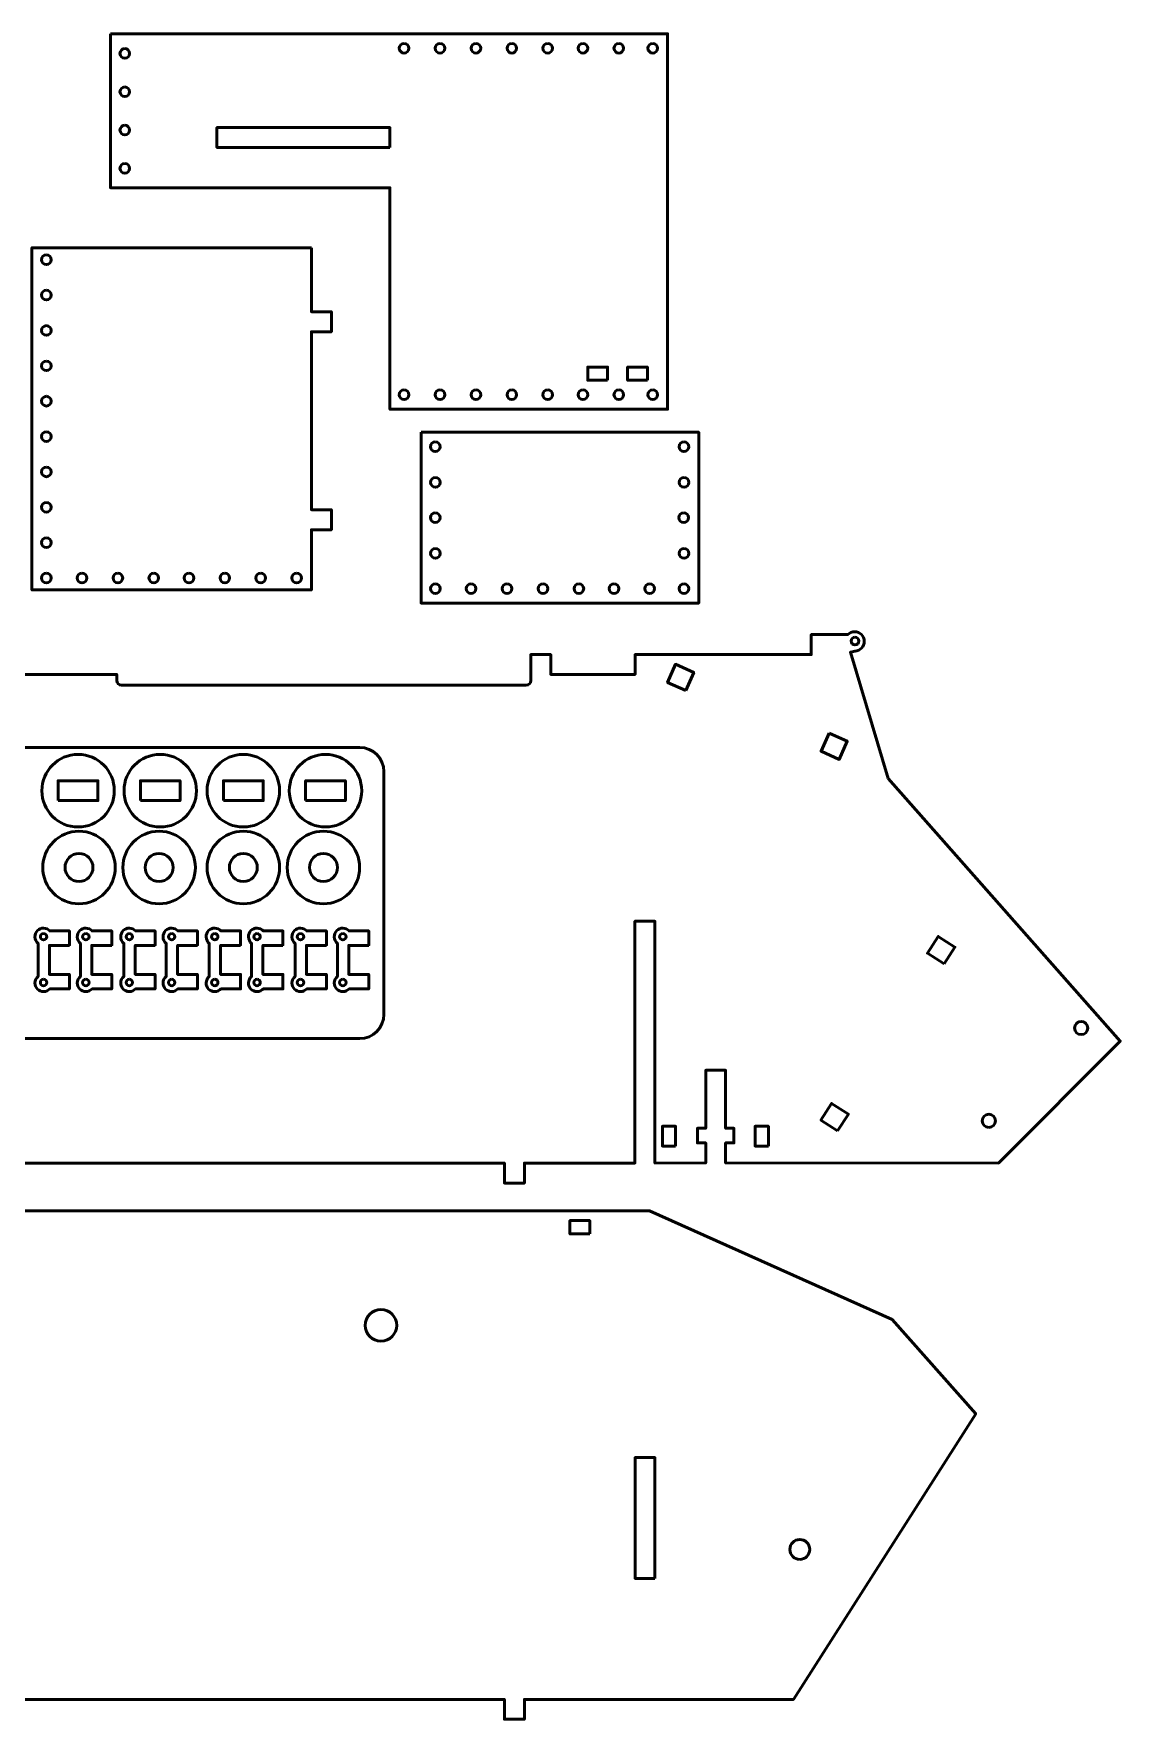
# Model space of a CAD drawing. Header units: inches. Extents: x 1117 to 1992, y -2324 to -585.
# Drawn here: x 1737.3 to 1901.1, y -1934.1 to -1680.2 of the extents above; entities that cross this region are included whole.
import ezdxf

# ---------------------------------------------------------------- set-up
doc = ezdxf.new("R2010")
doc.units = ezdxf.units.IN
doc.header["$MEASUREMENT"] = 0
doc.layers.add('Layer 1', color=7, linetype='Continuous')

# ---------------------------------------------------------------- blocks, each defined once
blk = doc.blocks.new('block 216')
at = {"layer": 'Layer 1', "color": 18, "lineweight": 50, "true_color": 0x010101}
blk.add_lwpolyline([(1795.7, -1740.22), (1837.55, -1740.22), (1837.55, -1765.97), (1795.7, -1765.97), (1795.7, -1740.22)], dxfattribs=at)
at = {"layer": 'Layer 1', "color": 240, "lineweight": 50, "true_color": 0xec2227}
for points in [[(1797.83, -1741.67), (1798.23, -1741.67), (1798.56, -1742), (1798.56, -1742.4), (1798.56, -1742.81), (1798.23, -1743.13), (1797.83, -1743.13), (1797.43, -1743.13), (1797.1, -1742.81), (1797.1, -1742.4), (1797.1, -1742), (1797.43, -1741.67), (1797.83, -1741.67)], [(1835.31, -1741.67), (1835.71, -1741.67), (1836.04, -1742), (1836.04, -1742.4), (1836.04, -1742.81), (1835.71, -1743.13), (1835.31, -1743.13), (1834.91, -1743.13), (1834.58, -1742.81), (1834.58, -1742.4), (1834.58, -1742), (1834.91, -1741.67), (1835.31, -1741.67)], [(1797.86, -1747.05), (1798.27, -1747.05), (1798.59, -1747.38), (1798.59, -1747.78), (1798.59, -1748.18), (1798.27, -1748.51), (1797.86, -1748.51), (1797.46, -1748.51), (1797.13, -1748.18), (1797.13, -1747.78), (1797.13, -1747.38), (1797.46, -1747.05), (1797.86, -1747.05)], [(1835.33, -1747.05), (1835.73, -1747.05), (1836.05, -1747.38), (1836.05, -1747.78), (1836.05, -1748.18), (1835.73, -1748.51), (1835.33, -1748.51), (1834.92, -1748.51), (1834.6, -1748.18), (1834.6, -1747.78), (1834.6, -1747.38), (1834.92, -1747.05), (1835.33, -1747.05)], [(1797.83, -1752.37), (1798.23, -1752.37), (1798.56, -1752.69), (1798.56, -1753.09), (1798.56, -1753.5), (1798.23, -1753.82), (1797.83, -1753.82), (1797.43, -1753.82), (1797.1, -1753.5), (1797.1, -1753.09), (1797.1, -1752.69), (1797.43, -1752.37), (1797.83, -1752.37)], [(1835.29, -1752.37), (1835.7, -1752.37), (1836.02, -1752.69), (1836.02, -1753.09), (1836.02, -1753.5), (1835.7, -1753.82), (1835.29, -1753.82), (1834.89, -1753.82), (1834.56, -1753.5), (1834.56, -1753.09), (1834.56, -1752.69), (1834.89, -1752.37), (1835.29, -1752.37)], [(1797.86, -1757.75), (1798.27, -1757.75), (1798.59, -1758.07), (1798.59, -1758.47), (1798.59, -1758.88), (1798.27, -1759.2), (1797.86, -1759.2), (1797.46, -1759.2), (1797.13, -1758.88), (1797.13, -1758.47), (1797.13, -1758.07), (1797.46, -1757.75), (1797.86, -1757.75)], [(1835.33, -1757.75), (1835.73, -1757.75), (1836.05, -1758.07), (1836.05, -1758.47), (1836.05, -1758.88), (1835.73, -1759.2), (1835.33, -1759.2), (1834.92, -1759.2), (1834.6, -1758.88), (1834.6, -1758.47), (1834.6, -1758.07), (1834.92, -1757.75), (1835.33, -1757.75)], [(1797.86, -1763.06), (1798.27, -1763.06), (1798.59, -1763.38), (1798.59, -1763.79), (1798.59, -1764.19), (1798.27, -1764.51), (1797.86, -1764.51), (1797.46, -1764.51), (1797.13, -1764.19), (1797.13, -1763.79), (1797.13, -1763.38), (1797.46, -1763.06), (1797.86, -1763.06)], [(1803.24, -1763.06), (1803.64, -1763.06), (1803.97, -1763.38), (1803.97, -1763.79), (1803.97, -1764.19), (1803.64, -1764.51), (1803.24, -1764.51), (1802.84, -1764.51), (1802.51, -1764.19), (1802.51, -1763.79), (1802.51, -1763.38), (1802.84, -1763.06), (1803.24, -1763.06)], [(1808.65, -1763.06), (1809.06, -1763.06), (1809.38, -1763.38), (1809.38, -1763.79), (1809.38, -1764.19), (1809.06, -1764.51), (1808.65, -1764.51), (1808.25, -1764.51), (1807.93, -1764.19), (1807.93, -1763.79), (1807.93, -1763.38), (1808.25, -1763.06), (1808.65, -1763.06)], [(1814.07, -1763.06), (1814.47, -1763.06), (1814.79, -1763.38), (1814.79, -1763.79), (1814.79, -1764.19), (1814.47, -1764.51), (1814.07, -1764.51), (1813.66, -1764.51), (1813.34, -1764.19), (1813.34, -1763.79), (1813.34, -1763.38), (1813.66, -1763.06), (1814.07, -1763.06)], [(1819.48, -1763.06), (1819.88, -1763.06), (1820.21, -1763.38), (1820.21, -1763.79), (1820.21, -1764.19), (1819.88, -1764.51), (1819.48, -1764.51), (1819.08, -1764.51), (1818.75, -1764.19), (1818.75, -1763.79), (1818.75, -1763.38), (1819.08, -1763.06), (1819.48, -1763.06)], [(1824.78, -1763.06), (1825.18, -1763.06), (1825.51, -1763.38), (1825.51, -1763.79), (1825.51, -1764.19), (1825.18, -1764.51), (1824.78, -1764.51), (1824.38, -1764.51), (1824.05, -1764.19), (1824.05, -1763.79), (1824.05, -1763.38), (1824.38, -1763.06), (1824.78, -1763.06)], [(1830.15, -1763.06), (1830.55, -1763.06), (1830.87, -1763.38), (1830.87, -1763.79), (1830.87, -1764.19), (1830.55, -1764.51), (1830.15, -1764.51), (1829.74, -1764.51), (1829.42, -1764.19), (1829.42, -1763.79), (1829.42, -1763.38), (1829.74, -1763.06), (1830.15, -1763.06)], [(1835.31, -1763.06), (1835.71, -1763.06), (1836.04, -1763.38), (1836.04, -1763.79), (1836.04, -1764.19), (1835.71, -1764.51), (1835.31, -1764.51), (1834.91, -1764.51), (1834.58, -1764.19), (1834.58, -1763.79), (1834.58, -1763.38), (1834.91, -1763.06), (1835.31, -1763.06)]]:
    blk.add_open_spline(points, degree=3, knots=[0, 0, 0, 0, 1, 1, 1, 2, 2, 2, 3, 3, 3, 4, 4, 4, 4], dxfattribs=at)
blk = doc.blocks.new('block 217')
at = {"layer": 'Layer 1', "color": 18, "lineweight": 50, "true_color": 0x010101}
for points in [[(1748.86, -1680.17), (1748.86, -1703.39), (1791, -1703.39), (1791, -1736.76), (1832.85, -1736.76), (1832.85, -1680.17), (1748.86, -1680.17)], [(1791, -1697.31), (1764.92, -1697.31), (1764.92, -1694.31), (1791, -1694.31), (1791, -1697.31)], [(1823.82, -1732.4), (1820.82, -1732.4), (1820.82, -1730.4), (1823.82, -1730.4), (1823.82, -1732.4)], [(1829.82, -1732.4), (1826.82, -1732.4), (1826.82, -1730.4), (1829.82, -1730.4), (1829.82, -1732.4)]]:
    blk.add_lwpolyline(points, dxfattribs=at)
at = {"layer": 'Layer 1', "color": 240, "lineweight": 50, "true_color": 0xec2227}
for points in [[(1751.04, -1682.42), (1751.44, -1682.42), (1751.77, -1682.75), (1751.77, -1683.15), (1751.77, -1683.55), (1751.44, -1683.88), (1751.04, -1683.88), (1750.64, -1683.88), (1750.31, -1683.55), (1750.31, -1683.15), (1750.31, -1682.75), (1750.64, -1682.42), (1751.04, -1682.42)], [(1793.14, -1681.63), (1793.54, -1681.63), (1793.87, -1681.96), (1793.87, -1682.36), (1793.87, -1682.76), (1793.54, -1683.09), (1793.14, -1683.09), (1792.74, -1683.09), (1792.41, -1682.76), (1792.41, -1682.36), (1792.41, -1681.96), (1792.74, -1681.63), (1793.14, -1681.63)], [(1798.55, -1681.63), (1798.95, -1681.63), (1799.28, -1681.96), (1799.28, -1682.36), (1799.28, -1682.76), (1798.95, -1683.09), (1798.55, -1683.09), (1798.15, -1683.09), (1797.82, -1682.76), (1797.82, -1682.36), (1797.82, -1681.96), (1798.15, -1681.63), (1798.55, -1681.63)], [(1803.96, -1681.63), (1804.36, -1681.63), (1804.69, -1681.96), (1804.69, -1682.36), (1804.69, -1682.76), (1804.36, -1683.09), (1803.96, -1683.09), (1803.56, -1683.09), (1803.23, -1682.76), (1803.23, -1682.36), (1803.23, -1681.96), (1803.56, -1681.63), (1803.96, -1681.63)], [(1809.37, -1681.63), (1809.78, -1681.63), (1810.1, -1681.96), (1810.1, -1682.36), (1810.1, -1682.76), (1809.78, -1683.09), (1809.37, -1683.09), (1808.97, -1683.09), (1808.65, -1682.76), (1808.65, -1682.36), (1808.65, -1681.96), (1808.97, -1681.63), (1809.37, -1681.63)], [(1814.79, -1681.63), (1815.19, -1681.63), (1815.51, -1681.96), (1815.51, -1682.36), (1815.51, -1682.76), (1815.19, -1683.09), (1814.79, -1683.09), (1814.38, -1683.09), (1814.06, -1682.76), (1814.06, -1682.36), (1814.06, -1681.96), (1814.38, -1681.63), (1814.79, -1681.63)], [(1820.09, -1681.63), (1820.49, -1681.63), (1820.82, -1681.96), (1820.82, -1682.36), (1820.82, -1682.76), (1820.49, -1683.09), (1820.09, -1683.09), (1819.69, -1683.09), (1819.36, -1682.76), (1819.36, -1682.36), (1819.36, -1681.96), (1819.69, -1681.63), (1820.09, -1681.63)], [(1825.5, -1681.63), (1825.9, -1681.63), (1826.23, -1681.96), (1826.23, -1682.36), (1826.23, -1682.76), (1825.9, -1683.09), (1825.5, -1683.09), (1825.1, -1683.09), (1824.77, -1682.76), (1824.77, -1682.36), (1824.77, -1681.96), (1825.1, -1681.63), (1825.5, -1681.63)], [(1830.62, -1681.63), (1831.02, -1681.63), (1831.35, -1681.96), (1831.35, -1682.36), (1831.35, -1682.76), (1831.02, -1683.09), (1830.62, -1683.09), (1830.22, -1683.09), (1829.89, -1682.76), (1829.89, -1682.36), (1829.89, -1681.96), (1830.22, -1681.63), (1830.62, -1681.63)], [(1751.04, -1688.2), (1751.44, -1688.2), (1751.77, -1688.52), (1751.77, -1688.92), (1751.77, -1689.33), (1751.44, -1689.65), (1751.04, -1689.65), (1750.64, -1689.65), (1750.31, -1689.33), (1750.31, -1688.92), (1750.31, -1688.52), (1750.64, -1688.2), (1751.04, -1688.2)], [(1751.04, -1693.97), (1751.44, -1693.97), (1751.77, -1694.3), (1751.77, -1694.7), (1751.77, -1695.1), (1751.44, -1695.43), (1751.04, -1695.43), (1750.64, -1695.43), (1750.31, -1695.1), (1750.31, -1694.7), (1750.31, -1694.3), (1750.64, -1693.97), (1751.04, -1693.97)], [(1751.04, -1699.74), (1751.44, -1699.74), (1751.77, -1700.07), (1751.77, -1700.47), (1751.77, -1700.87), (1751.44, -1701.2), (1751.04, -1701.2), (1750.64, -1701.2), (1750.31, -1700.87), (1750.31, -1700.47), (1750.31, -1700.07), (1750.64, -1699.74), (1751.04, -1699.74)], [(1793.14, -1733.84), (1793.54, -1733.84), (1793.87, -1734.17), (1793.87, -1734.57), (1793.87, -1734.98), (1793.54, -1735.3), (1793.14, -1735.3), (1792.74, -1735.3), (1792.41, -1734.98), (1792.41, -1734.57), (1792.41, -1734.17), (1792.74, -1733.84), (1793.14, -1733.84)], [(1798.55, -1733.84), (1798.95, -1733.84), (1799.28, -1734.17), (1799.28, -1734.57), (1799.28, -1734.98), (1798.95, -1735.3), (1798.55, -1735.3), (1798.15, -1735.3), (1797.82, -1734.98), (1797.82, -1734.57), (1797.82, -1734.17), (1798.15, -1733.84), (1798.55, -1733.84)], [(1803.96, -1733.84), (1804.36, -1733.84), (1804.69, -1734.17), (1804.69, -1734.57), (1804.69, -1734.98), (1804.36, -1735.3), (1803.96, -1735.3), (1803.56, -1735.3), (1803.23, -1734.98), (1803.23, -1734.57), (1803.23, -1734.17), (1803.56, -1733.84), (1803.96, -1733.84)], [(1809.37, -1733.84), (1809.78, -1733.84), (1810.1, -1734.17), (1810.1, -1734.57), (1810.1, -1734.98), (1809.78, -1735.3), (1809.37, -1735.3), (1808.97, -1735.3), (1808.65, -1734.98), (1808.65, -1734.57), (1808.65, -1734.17), (1808.97, -1733.84), (1809.37, -1733.84)], [(1814.79, -1733.84), (1815.19, -1733.84), (1815.51, -1734.17), (1815.51, -1734.57), (1815.51, -1734.98), (1815.19, -1735.3), (1814.79, -1735.3), (1814.38, -1735.3), (1814.06, -1734.98), (1814.06, -1734.57), (1814.06, -1734.17), (1814.38, -1733.84), (1814.79, -1733.84)], [(1820.09, -1733.84), (1820.49, -1733.84), (1820.82, -1734.17), (1820.82, -1734.57), (1820.82, -1734.98), (1820.49, -1735.3), (1820.09, -1735.3), (1819.69, -1735.3), (1819.36, -1734.98), (1819.36, -1734.57), (1819.36, -1734.17), (1819.69, -1733.84), (1820.09, -1733.84)], [(1825.5, -1733.84), (1825.9, -1733.84), (1826.23, -1734.17), (1826.23, -1734.57), (1826.23, -1734.98), (1825.9, -1735.3), (1825.5, -1735.3), (1825.1, -1735.3), (1824.77, -1734.98), (1824.77, -1734.57), (1824.77, -1734.17), (1825.1, -1733.84), (1825.5, -1733.84)], [(1830.62, -1733.84), (1831.02, -1733.84), (1831.35, -1734.17), (1831.35, -1734.57), (1831.35, -1734.98), (1831.02, -1735.3), (1830.62, -1735.3), (1830.22, -1735.3), (1829.89, -1734.98), (1829.89, -1734.57), (1829.89, -1734.17), (1830.22, -1733.84), (1830.62, -1733.84)]]:
    blk.add_open_spline(points, degree=3, knots=[0, 0, 0, 0, 1, 1, 1, 2, 2, 2, 3, 3, 3, 4, 4, 4, 4], dxfattribs=at)
blk = doc.blocks.new('block 218')
at = {"layer": 'Layer 1', "color": 18, "lineweight": 50, "true_color": 0x010101}
blk.add_lwpolyline([(1779.17, -1712.43), (1737.04, -1712.43), (1737.03, -1763.98), (1779.17, -1763.98), (1779.17, -1754.91), (1782.17, -1754.91), (1782.17, -1751.91), (1779.17, -1751.91), (1779.17, -1725.07), (1782.17, -1725.07), (1782.17, -1722.07), (1779.17, -1722.07), (1779.17, -1712.43)], dxfattribs=at)
at = {"layer": 'Layer 1', "color": 240, "lineweight": 50, "true_color": 0xec2227}
for points in [[(1739.22, -1713.5), (1739.62, -1713.5), (1739.95, -1713.83), (1739.95, -1714.23), (1739.95, -1714.64), (1739.62, -1714.96), (1739.22, -1714.96), (1738.82, -1714.96), (1738.49, -1714.64), (1738.49, -1714.23), (1738.49, -1713.83), (1738.82, -1713.5), (1739.22, -1713.5)], [(1739.22, -1718.83), (1739.62, -1718.83), (1739.95, -1719.16), (1739.95, -1719.56), (1739.95, -1719.96), (1739.62, -1720.29), (1739.22, -1720.29), (1738.82, -1720.29), (1738.49, -1719.96), (1738.49, -1719.56), (1738.49, -1719.16), (1738.82, -1718.83), (1739.22, -1718.83)], [(1739.22, -1724.16), (1739.62, -1724.16), (1739.95, -1724.48), (1739.95, -1724.89), (1739.95, -1725.29), (1739.62, -1725.62), (1739.22, -1725.62), (1738.82, -1725.62), (1738.49, -1725.29), (1738.49, -1724.89), (1738.49, -1724.48), (1738.82, -1724.16), (1739.22, -1724.16)], [(1739.22, -1729.49), (1739.62, -1729.49), (1739.95, -1729.81), (1739.95, -1730.21), (1739.95, -1730.62), (1739.62, -1730.94), (1739.22, -1730.94), (1738.82, -1730.94), (1738.49, -1730.62), (1738.49, -1730.21), (1738.49, -1729.81), (1738.82, -1729.49), (1739.22, -1729.49)], [(1739.22, -1734.81), (1739.62, -1734.81), (1739.95, -1735.14), (1739.95, -1735.54), (1739.95, -1735.94), (1739.62, -1736.27), (1739.22, -1736.27), (1738.82, -1736.27), (1738.49, -1735.94), (1738.49, -1735.54), (1738.49, -1735.14), (1738.82, -1734.81), (1739.22, -1734.81)], [(1739.22, -1740.14), (1739.62, -1740.14), (1739.95, -1740.46), (1739.95, -1740.87), (1739.95, -1741.27), (1739.62, -1741.6), (1739.22, -1741.6), (1738.82, -1741.6), (1738.49, -1741.27), (1738.49, -1740.87), (1738.49, -1740.46), (1738.82, -1740.14), (1739.22, -1740.14)], [(1739.22, -1745.47), (1739.62, -1745.47), (1739.95, -1745.79), (1739.95, -1746.19), (1739.95, -1746.6), (1739.62, -1746.92), (1739.22, -1746.92), (1738.82, -1746.92), (1738.49, -1746.6), (1738.49, -1746.19), (1738.49, -1745.79), (1738.82, -1745.47), (1739.22, -1745.47)], [(1739.22, -1750.79), (1739.62, -1750.79), (1739.95, -1751.12), (1739.95, -1751.52), (1739.95, -1751.92), (1739.62, -1752.25), (1739.22, -1752.25), (1738.82, -1752.25), (1738.49, -1751.92), (1738.49, -1751.52), (1738.49, -1751.12), (1738.82, -1750.79), (1739.22, -1750.79)], [(1739.22, -1756.12), (1739.62, -1756.12), (1739.95, -1756.45), (1739.95, -1756.85), (1739.95, -1757.25), (1739.62, -1757.58), (1739.22, -1757.58), (1738.82, -1757.58), (1738.49, -1757.25), (1738.49, -1756.85), (1738.49, -1756.45), (1738.82, -1756.12), (1739.22, -1756.12)], [(1739.22, -1761.45), (1739.62, -1761.45), (1739.95, -1761.77), (1739.95, -1762.17), (1739.95, -1762.58), (1739.62, -1762.9), (1739.22, -1762.9), (1738.82, -1762.9), (1738.49, -1762.58), (1738.49, -1762.17), (1738.49, -1761.77), (1738.82, -1761.45), (1739.22, -1761.45)], [(1744.58, -1761.45), (1744.99, -1761.45), (1745.31, -1761.77), (1745.31, -1762.17), (1745.31, -1762.58), (1744.99, -1762.9), (1744.58, -1762.9), (1744.18, -1762.9), (1743.86, -1762.58), (1743.86, -1762.17), (1743.86, -1761.77), (1744.18, -1761.45), (1744.58, -1761.45)], [(1749.99, -1761.45), (1750.4, -1761.45), (1750.72, -1761.77), (1750.72, -1762.17), (1750.72, -1762.58), (1750.4, -1762.9), (1749.99, -1762.9), (1749.59, -1762.9), (1749.27, -1762.58), (1749.27, -1762.17), (1749.27, -1761.77), (1749.59, -1761.45), (1749.99, -1761.45)], [(1755.4, -1761.45), (1755.81, -1761.45), (1756.13, -1761.77), (1756.13, -1762.17), (1756.13, -1762.58), (1755.81, -1762.9), (1755.4, -1762.9), (1755, -1762.9), (1754.68, -1762.58), (1754.68, -1762.17), (1754.68, -1761.77), (1755, -1761.45), (1755.4, -1761.45)], [(1760.7, -1761.45), (1761.11, -1761.45), (1761.43, -1761.77), (1761.43, -1762.17), (1761.43, -1762.58), (1761.11, -1762.9), (1760.7, -1762.9), (1760.3, -1762.9), (1759.98, -1762.58), (1759.98, -1762.17), (1759.98, -1761.77), (1760.3, -1761.45), (1760.7, -1761.45)], [(1766.11, -1761.45), (1766.52, -1761.45), (1766.84, -1761.77), (1766.84, -1762.17), (1766.84, -1762.58), (1766.52, -1762.9), (1766.11, -1762.9), (1765.71, -1762.9), (1765.39, -1762.58), (1765.39, -1762.17), (1765.39, -1761.77), (1765.71, -1761.45), (1766.11, -1761.45)], [(1771.53, -1761.45), (1771.93, -1761.45), (1772.25, -1761.77), (1772.25, -1762.17), (1772.25, -1762.58), (1771.93, -1762.9), (1771.53, -1762.9), (1771.12, -1762.9), (1770.8, -1762.58), (1770.8, -1762.17), (1770.8, -1761.77), (1771.12, -1761.45), (1771.53, -1761.45)], [(1776.94, -1761.45), (1777.34, -1761.45), (1777.66, -1761.77), (1777.66, -1762.17), (1777.66, -1762.58), (1777.34, -1762.9), (1776.94, -1762.9), (1776.53, -1762.9), (1776.21, -1762.58), (1776.21, -1762.17), (1776.21, -1761.77), (1776.53, -1761.45), (1776.94, -1761.45)]]:
    blk.add_open_spline(points, degree=3, knots=[0, 0, 0, 0, 1, 1, 1, 2, 2, 2, 3, 3, 3, 4, 4, 4, 4], dxfattribs=at)
blk = doc.blocks.new('block 219')
at = {"layer": 'Layer 1', "color": 18, "lineweight": 50, "true_color": 0x010101}
blk.add_open_spline([(1742.68, -1817.54), (1742.68, -1817.54), (1742.68, -1815.35), (1742.68, -1815.35), (1742.68, -1815.35), (1739.73, -1815.35), (1739.73, -1815.35), (1739.5, -1815.1), (1739.16, -1814.94), (1738.79, -1814.94), (1738.08, -1814.94), (1737.5, -1815.52), (1737.5, -1816.24), (1737.5, -1816.64), (1737.68, -1817), (1737.97, -1817.24), (1737.97, -1817.24), (1737.97, -1822.21), (1737.97, -1822.21), (1737.68, -1822.45), (1737.5, -1822.8), (1737.5, -1823.2), (1737.5, -1823.92), (1738.08, -1824.5), (1738.79, -1824.5), (1739.16, -1824.5), (1739.5, -1824.34), (1739.73, -1824.09), (1739.73, -1824.09), (1742.68, -1824.09), (1742.68, -1824.09), (1742.68, -1824.09), (1742.68, -1821.91), (1742.68, -1821.91), (1742.68, -1821.91), (1739.68, -1821.91), (1739.68, -1821.91), (1739.68, -1821.91), (1739.68, -1817.54), (1739.68, -1817.54), (1739.68, -1817.54), (1742.68, -1817.54), (1742.68, -1817.54), (1742.68, -1817.54), (1742.68, -1817.54), (1742.68, -1817.54)], degree=3, knots=[0, 0, 0, 0, 1, 1, 1, 2, 2, 2, 3, 3, 3, 4, 4, 4, 5, 5, 5, 6, 6, 6, 7, 7, 7, 8, 8, 8, 9, 9, 9, 10, 10, 10, 11, 11, 11, 12, 12, 12, 13, 13, 13, 14, 14, 14, 15, 15, 15, 15], dxfattribs=at)
at = {"layer": 'Layer 1', "color": 240, "lineweight": 50, "true_color": 0xec2227}
for points in [[(1738.79, -1815.74), (1739.06, -1815.74), (1739.28, -1815.96), (1739.28, -1816.23), (1739.28, -1816.49), (1739.06, -1816.71), (1738.79, -1816.71), (1738.52, -1816.71), (1738.31, -1816.49), (1738.31, -1816.23), (1738.31, -1815.96), (1738.52, -1815.74), (1738.79, -1815.74)], [(1738.79, -1822.64), (1739.06, -1822.64), (1739.28, -1822.85), (1739.28, -1823.12), (1739.28, -1823.39), (1739.06, -1823.61), (1738.79, -1823.61), (1738.52, -1823.61), (1738.31, -1823.39), (1738.31, -1823.12), (1738.31, -1822.85), (1738.52, -1822.64), (1738.79, -1822.64)]]:
    blk.add_open_spline(points, degree=3, knots=[0, 0, 0, 0, 1, 1, 1, 2, 2, 2, 3, 3, 3, 4, 4, 4, 4], dxfattribs=at)
blk = doc.blocks.new('block 220')
at = {"layer": 'Layer 1', "color": 18, "lineweight": 50, "true_color": 0x010101}
blk.add_open_spline([(1749.06, -1817.54), (1749.06, -1817.54), (1749.06, -1815.35), (1749.06, -1815.35), (1749.06, -1815.35), (1746.11, -1815.35), (1746.11, -1815.35), (1745.88, -1815.1), (1745.54, -1814.94), (1745.17, -1814.94), (1744.46, -1814.94), (1743.88, -1815.52), (1743.88, -1816.24), (1743.88, -1816.64), (1744.06, -1817), (1744.35, -1817.24), (1744.35, -1817.24), (1744.35, -1822.21), (1744.35, -1822.21), (1744.06, -1822.45), (1743.88, -1822.8), (1743.88, -1823.2), (1743.88, -1823.92), (1744.46, -1824.5), (1745.17, -1824.5), (1745.54, -1824.5), (1745.87, -1824.34), (1746.11, -1824.09), (1746.11, -1824.09), (1749.06, -1824.09), (1749.06, -1824.09), (1749.06, -1824.09), (1749.06, -1821.91), (1749.06, -1821.91), (1749.06, -1821.91), (1746.06, -1821.91), (1746.06, -1821.91), (1746.06, -1821.91), (1746.06, -1817.54), (1746.06, -1817.54), (1746.06, -1817.54), (1749.06, -1817.54), (1749.06, -1817.54), (1749.06, -1817.54), (1749.06, -1817.54), (1749.06, -1817.54)], degree=3, knots=[0, 0, 0, 0, 1, 1, 1, 2, 2, 2, 3, 3, 3, 4, 4, 4, 5, 5, 5, 6, 6, 6, 7, 7, 7, 8, 8, 8, 9, 9, 9, 10, 10, 10, 11, 11, 11, 12, 12, 12, 13, 13, 13, 14, 14, 14, 15, 15, 15, 15], dxfattribs=at)
at = {"layer": 'Layer 1', "color": 240, "lineweight": 50, "true_color": 0xec2227}
for points in [[(1745.17, -1815.74), (1745.44, -1815.74), (1745.66, -1815.96), (1745.66, -1816.23), (1745.66, -1816.49), (1745.44, -1816.71), (1745.17, -1816.71), (1744.9, -1816.71), (1744.68, -1816.49), (1744.68, -1816.23), (1744.68, -1815.96), (1744.9, -1815.74), (1745.17, -1815.74)], [(1745.17, -1822.64), (1745.44, -1822.64), (1745.66, -1822.85), (1745.66, -1823.12), (1745.66, -1823.39), (1745.44, -1823.61), (1745.17, -1823.61), (1744.9, -1823.61), (1744.68, -1823.39), (1744.68, -1823.12), (1744.68, -1822.85), (1744.9, -1822.64), (1745.17, -1822.64)]]:
    blk.add_open_spline(points, degree=3, knots=[0, 0, 0, 0, 1, 1, 1, 2, 2, 2, 3, 3, 3, 4, 4, 4, 4], dxfattribs=at)
blk = doc.blocks.new('block 221')
at = {"layer": 'Layer 1', "color": 18, "lineweight": 50, "true_color": 0x010101}
blk.add_open_spline([(1755.61, -1817.54), (1755.61, -1817.54), (1755.61, -1815.35), (1755.61, -1815.35), (1755.61, -1815.35), (1752.67, -1815.35), (1752.67, -1815.35), (1752.43, -1815.1), (1752.1, -1814.94), (1751.73, -1814.94), (1751.01, -1814.94), (1750.43, -1815.52), (1750.43, -1816.24), (1750.43, -1816.64), (1750.62, -1817), (1750.91, -1817.24), (1750.91, -1817.24), (1750.91, -1822.21), (1750.91, -1822.21), (1750.62, -1822.45), (1750.43, -1822.8), (1750.43, -1823.2), (1750.43, -1823.92), (1751.01, -1824.5), (1751.73, -1824.5), (1752.1, -1824.5), (1752.43, -1824.34), (1752.67, -1824.09), (1752.67, -1824.09), (1755.61, -1824.09), (1755.61, -1824.09), (1755.61, -1824.09), (1755.61, -1821.91), (1755.61, -1821.91), (1755.61, -1821.91), (1752.61, -1821.91), (1752.61, -1821.91), (1752.61, -1821.91), (1752.61, -1817.54), (1752.61, -1817.54), (1752.61, -1817.54), (1755.61, -1817.54), (1755.61, -1817.54), (1755.61, -1817.54), (1755.61, -1817.54), (1755.61, -1817.54)], degree=3, knots=[0, 0, 0, 0, 1, 1, 1, 2, 2, 2, 3, 3, 3, 4, 4, 4, 5, 5, 5, 6, 6, 6, 7, 7, 7, 8, 8, 8, 9, 9, 9, 10, 10, 10, 11, 11, 11, 12, 12, 12, 13, 13, 13, 14, 14, 14, 15, 15, 15, 15], dxfattribs=at)
at = {"layer": 'Layer 1', "color": 240, "lineweight": 50, "true_color": 0xec2227}
for points in [[(1751.73, -1815.74), (1751.99, -1815.74), (1752.21, -1815.96), (1752.21, -1816.23), (1752.21, -1816.49), (1751.99, -1816.71), (1751.73, -1816.71), (1751.46, -1816.71), (1751.24, -1816.49), (1751.24, -1816.23), (1751.24, -1815.96), (1751.46, -1815.74), (1751.73, -1815.74)], [(1751.73, -1822.64), (1751.99, -1822.64), (1752.21, -1822.85), (1752.21, -1823.12), (1752.21, -1823.39), (1751.99, -1823.61), (1751.73, -1823.61), (1751.46, -1823.61), (1751.24, -1823.39), (1751.24, -1823.12), (1751.24, -1822.85), (1751.46, -1822.64), (1751.73, -1822.64)]]:
    blk.add_open_spline(points, degree=3, knots=[0, 0, 0, 0, 1, 1, 1, 2, 2, 2, 3, 3, 3, 4, 4, 4, 4], dxfattribs=at)
blk = doc.blocks.new('block 222')
at = {"layer": 'Layer 1', "color": 18, "lineweight": 50, "true_color": 0x010101}
blk.add_open_spline([(1761.99, -1817.54), (1761.99, -1817.54), (1761.99, -1815.35), (1761.99, -1815.35), (1761.99, -1815.35), (1759.05, -1815.35), (1759.05, -1815.35), (1758.81, -1815.1), (1758.48, -1814.94), (1758.11, -1814.94), (1757.39, -1814.94), (1756.81, -1815.52), (1756.81, -1816.24), (1756.81, -1816.64), (1757, -1817), (1757.29, -1817.24), (1757.29, -1817.24), (1757.29, -1822.21), (1757.29, -1822.21), (1757, -1822.45), (1756.81, -1822.8), (1756.81, -1823.2), (1756.81, -1823.92), (1757.39, -1824.5), (1758.11, -1824.5), (1758.48, -1824.5), (1758.81, -1824.34), (1759.05, -1824.09), (1759.05, -1824.09), (1761.99, -1824.09), (1761.99, -1824.09), (1761.99, -1824.09), (1761.99, -1821.91), (1761.99, -1821.91), (1761.99, -1821.91), (1758.99, -1821.91), (1758.99, -1821.91), (1758.99, -1821.91), (1758.99, -1817.54), (1758.99, -1817.54), (1758.99, -1817.54), (1761.99, -1817.54), (1761.99, -1817.54), (1761.99, -1817.54), (1761.99, -1817.54), (1761.99, -1817.54)], degree=3, knots=[0, 0, 0, 0, 1, 1, 1, 2, 2, 2, 3, 3, 3, 4, 4, 4, 5, 5, 5, 6, 6, 6, 7, 7, 7, 8, 8, 8, 9, 9, 9, 10, 10, 10, 11, 11, 11, 12, 12, 12, 13, 13, 13, 14, 14, 14, 15, 15, 15, 15], dxfattribs=at)
at = {"layer": 'Layer 1', "color": 240, "lineweight": 50, "true_color": 0xec2227}
for points in [[(1758.11, -1815.74), (1758.37, -1815.74), (1758.59, -1815.96), (1758.59, -1816.23), (1758.59, -1816.49), (1758.37, -1816.71), (1758.11, -1816.71), (1757.84, -1816.71), (1757.62, -1816.49), (1757.62, -1816.23), (1757.62, -1815.96), (1757.84, -1815.74), (1758.11, -1815.74)], [(1758.11, -1822.64), (1758.37, -1822.64), (1758.59, -1822.85), (1758.59, -1823.12), (1758.59, -1823.39), (1758.37, -1823.61), (1758.11, -1823.61), (1757.84, -1823.61), (1757.62, -1823.39), (1757.62, -1823.12), (1757.62, -1822.85), (1757.84, -1822.64), (1758.11, -1822.64)]]:
    blk.add_open_spline(points, degree=3, knots=[0, 0, 0, 0, 1, 1, 1, 2, 2, 2, 3, 3, 3, 4, 4, 4, 4], dxfattribs=at)
blk = doc.blocks.new('block 223')
at = {"layer": 'Layer 1', "color": 18, "lineweight": 50, "true_color": 0x010101}
blk.add_open_spline([(1768.48, -1817.54), (1768.48, -1817.54), (1768.48, -1815.35), (1768.48, -1815.35), (1768.48, -1815.35), (1765.53, -1815.35), (1765.53, -1815.35), (1765.3, -1815.1), (1764.97, -1814.94), (1764.59, -1814.94), (1763.88, -1814.94), (1763.3, -1815.52), (1763.3, -1816.24), (1763.3, -1816.64), (1763.49, -1817), (1763.77, -1817.24), (1763.77, -1817.24), (1763.77, -1822.21), (1763.77, -1822.21), (1763.49, -1822.45), (1763.3, -1822.8), (1763.3, -1823.2), (1763.3, -1823.92), (1763.88, -1824.5), (1764.59, -1824.5), (1764.97, -1824.5), (1765.3, -1824.34), (1765.53, -1824.09), (1765.53, -1824.09), (1768.48, -1824.09), (1768.48, -1824.09), (1768.48, -1824.09), (1768.48, -1821.91), (1768.48, -1821.91), (1768.48, -1821.91), (1765.48, -1821.91), (1765.48, -1821.91), (1765.48, -1821.91), (1765.48, -1817.54), (1765.48, -1817.54), (1765.48, -1817.54), (1768.48, -1817.54), (1768.48, -1817.54), (1768.48, -1817.54), (1768.48, -1817.54), (1768.48, -1817.54)], degree=3, knots=[0, 0, 0, 0, 1, 1, 1, 2, 2, 2, 3, 3, 3, 4, 4, 4, 5, 5, 5, 6, 6, 6, 7, 7, 7, 8, 8, 8, 9, 9, 9, 10, 10, 10, 11, 11, 11, 12, 12, 12, 13, 13, 13, 14, 14, 14, 15, 15, 15, 15], dxfattribs=at)
at = {"layer": 'Layer 1', "color": 240, "lineweight": 50, "true_color": 0xec2227}
for points in [[(1764.59, -1815.74), (1764.86, -1815.74), (1765.08, -1815.96), (1765.08, -1816.23), (1765.08, -1816.49), (1764.86, -1816.71), (1764.59, -1816.71), (1764.32, -1816.71), (1764.11, -1816.49), (1764.11, -1816.23), (1764.11, -1815.96), (1764.32, -1815.74), (1764.59, -1815.74)], [(1764.59, -1822.64), (1764.86, -1822.64), (1765.08, -1822.85), (1765.08, -1823.12), (1765.08, -1823.39), (1764.86, -1823.61), (1764.59, -1823.61), (1764.32, -1823.61), (1764.11, -1823.39), (1764.11, -1823.12), (1764.11, -1822.85), (1764.32, -1822.64), (1764.59, -1822.64)]]:
    blk.add_open_spline(points, degree=3, knots=[0, 0, 0, 0, 1, 1, 1, 2, 2, 2, 3, 3, 3, 4, 4, 4, 4], dxfattribs=at)
blk = doc.blocks.new('block 224')
at = {"layer": 'Layer 1', "color": 18, "lineweight": 50, "true_color": 0x010101}
blk.add_open_spline([(1774.86, -1817.54), (1774.86, -1817.54), (1774.86, -1815.35), (1774.86, -1815.35), (1774.86, -1815.35), (1771.91, -1815.35), (1771.91, -1815.35), (1771.68, -1815.1), (1771.35, -1814.94), (1770.97, -1814.94), (1770.26, -1814.94), (1769.68, -1815.52), (1769.68, -1816.24), (1769.68, -1816.64), (1769.87, -1817), (1770.15, -1817.24), (1770.15, -1817.24), (1770.15, -1822.21), (1770.15, -1822.21), (1769.87, -1822.45), (1769.68, -1822.8), (1769.68, -1823.2), (1769.68, -1823.92), (1770.26, -1824.5), (1770.97, -1824.5), (1771.35, -1824.5), (1771.68, -1824.34), (1771.91, -1824.09), (1771.91, -1824.09), (1774.86, -1824.09), (1774.86, -1824.09), (1774.86, -1824.09), (1774.86, -1821.91), (1774.86, -1821.91), (1774.86, -1821.91), (1771.86, -1821.91), (1771.86, -1821.91), (1771.86, -1821.91), (1771.86, -1817.54), (1771.86, -1817.54), (1771.86, -1817.54), (1774.86, -1817.54), (1774.86, -1817.54), (1774.86, -1817.54), (1774.86, -1817.54), (1774.86, -1817.54)], degree=3, knots=[0, 0, 0, 0, 1, 1, 1, 2, 2, 2, 3, 3, 3, 4, 4, 4, 5, 5, 5, 6, 6, 6, 7, 7, 7, 8, 8, 8, 9, 9, 9, 10, 10, 10, 11, 11, 11, 12, 12, 12, 13, 13, 13, 14, 14, 14, 15, 15, 15, 15], dxfattribs=at)
at = {"layer": 'Layer 1', "color": 240, "lineweight": 50, "true_color": 0xec2227}
for points in [[(1770.97, -1815.74), (1771.24, -1815.74), (1771.46, -1815.96), (1771.46, -1816.23), (1771.46, -1816.49), (1771.24, -1816.71), (1770.97, -1816.71), (1770.7, -1816.71), (1770.49, -1816.49), (1770.49, -1816.23), (1770.49, -1815.96), (1770.7, -1815.74), (1770.97, -1815.74)], [(1770.97, -1822.64), (1771.24, -1822.64), (1771.46, -1822.85), (1771.46, -1823.12), (1771.46, -1823.39), (1771.24, -1823.61), (1770.97, -1823.61), (1770.7, -1823.61), (1770.49, -1823.39), (1770.49, -1823.12), (1770.49, -1822.85), (1770.7, -1822.64), (1770.97, -1822.64)]]:
    blk.add_open_spline(points, degree=3, knots=[0, 0, 0, 0, 1, 1, 1, 2, 2, 2, 3, 3, 3, 4, 4, 4, 4], dxfattribs=at)
blk = doc.blocks.new('block 225')
at = {"layer": 'Layer 1', "color": 18, "lineweight": 50, "true_color": 0x010101}
blk.add_open_spline([(1781.42, -1817.54), (1781.42, -1817.54), (1781.42, -1815.35), (1781.42, -1815.35), (1781.42, -1815.35), (1778.47, -1815.35), (1778.47, -1815.35), (1778.23, -1815.1), (1777.9, -1814.94), (1777.53, -1814.94), (1776.82, -1814.94), (1776.23, -1815.52), (1776.23, -1816.24), (1776.23, -1816.64), (1776.42, -1817), (1776.71, -1817.24), (1776.71, -1817.24), (1776.71, -1822.21), (1776.71, -1822.21), (1776.42, -1822.45), (1776.23, -1822.8), (1776.23, -1823.2), (1776.23, -1823.92), (1776.82, -1824.5), (1777.53, -1824.5), (1777.9, -1824.5), (1778.23, -1824.34), (1778.47, -1824.09), (1778.47, -1824.09), (1781.42, -1824.09), (1781.42, -1824.09), (1781.42, -1824.09), (1781.42, -1821.91), (1781.42, -1821.91), (1781.42, -1821.91), (1778.42, -1821.91), (1778.42, -1821.91), (1778.42, -1821.91), (1778.42, -1817.54), (1778.42, -1817.54), (1778.42, -1817.54), (1781.42, -1817.54), (1781.42, -1817.54), (1781.42, -1817.54), (1781.42, -1817.54), (1781.42, -1817.54)], degree=3, knots=[0, 0, 0, 0, 1, 1, 1, 2, 2, 2, 3, 3, 3, 4, 4, 4, 5, 5, 5, 6, 6, 6, 7, 7, 7, 8, 8, 8, 9, 9, 9, 10, 10, 10, 11, 11, 11, 12, 12, 12, 13, 13, 13, 14, 14, 14, 15, 15, 15, 15], dxfattribs=at)
at = {"layer": 'Layer 1', "color": 240, "lineweight": 50, "true_color": 0xec2227}
for points in [[(1777.53, -1815.74), (1777.8, -1815.74), (1778.01, -1815.96), (1778.01, -1816.23), (1778.01, -1816.49), (1777.8, -1816.71), (1777.53, -1816.71), (1777.26, -1816.71), (1777.04, -1816.49), (1777.04, -1816.23), (1777.04, -1815.96), (1777.26, -1815.74), (1777.53, -1815.74)], [(1777.53, -1822.64), (1777.8, -1822.64), (1778.01, -1822.85), (1778.01, -1823.12), (1778.01, -1823.39), (1777.8, -1823.61), (1777.53, -1823.61), (1777.26, -1823.61), (1777.04, -1823.39), (1777.04, -1823.12), (1777.04, -1822.85), (1777.26, -1822.64), (1777.53, -1822.64)]]:
    blk.add_open_spline(points, degree=3, knots=[0, 0, 0, 0, 1, 1, 1, 2, 2, 2, 3, 3, 3, 4, 4, 4, 4], dxfattribs=at)
blk = doc.blocks.new('block 226')
at = {"layer": 'Layer 1', "color": 18, "lineweight": 50, "true_color": 0x010101}
blk.add_open_spline([(1787.8, -1817.54), (1787.8, -1817.54), (1787.8, -1815.35), (1787.8, -1815.35), (1787.8, -1815.35), (1784.85, -1815.35), (1784.85, -1815.35), (1784.61, -1815.1), (1784.28, -1814.94), (1783.91, -1814.94), (1783.19, -1814.94), (1782.61, -1815.52), (1782.61, -1816.24), (1782.61, -1816.64), (1782.8, -1817), (1783.09, -1817.24), (1783.09, -1817.24), (1783.09, -1822.21), (1783.09, -1822.21), (1782.8, -1822.45), (1782.61, -1822.8), (1782.61, -1823.2), (1782.61, -1823.92), (1783.19, -1824.5), (1783.91, -1824.5), (1784.28, -1824.5), (1784.61, -1824.34), (1784.85, -1824.09), (1784.85, -1824.09), (1787.8, -1824.09), (1787.8, -1824.09), (1787.8, -1824.09), (1787.8, -1821.91), (1787.8, -1821.91), (1787.8, -1821.91), (1784.8, -1821.91), (1784.8, -1821.91), (1784.8, -1821.91), (1784.8, -1817.54), (1784.8, -1817.54), (1784.8, -1817.54), (1787.8, -1817.54), (1787.8, -1817.54), (1787.8, -1817.54), (1787.8, -1817.54), (1787.8, -1817.54)], degree=3, knots=[0, 0, 0, 0, 1, 1, 1, 2, 2, 2, 3, 3, 3, 4, 4, 4, 5, 5, 5, 6, 6, 6, 7, 7, 7, 8, 8, 8, 9, 9, 9, 10, 10, 10, 11, 11, 11, 12, 12, 12, 13, 13, 13, 14, 14, 14, 15, 15, 15, 15], dxfattribs=at)
at = {"layer": 'Layer 1', "color": 240, "lineweight": 50, "true_color": 0xec2227}
for points in [[(1783.91, -1815.74), (1784.18, -1815.74), (1784.39, -1815.96), (1784.39, -1816.23), (1784.39, -1816.49), (1784.18, -1816.71), (1783.91, -1816.71), (1783.64, -1816.71), (1783.42, -1816.49), (1783.42, -1816.23), (1783.42, -1815.96), (1783.64, -1815.74), (1783.91, -1815.74)], [(1783.91, -1822.64), (1784.18, -1822.64), (1784.39, -1822.85), (1784.39, -1823.12), (1784.39, -1823.39), (1784.18, -1823.61), (1783.91, -1823.61), (1783.64, -1823.61), (1783.42, -1823.39), (1783.42, -1823.12), (1783.42, -1822.85), (1783.64, -1822.64), (1783.91, -1822.64)]]:
    blk.add_open_spline(points, degree=3, knots=[0, 0, 0, 0, 1, 1, 1, 2, 2, 2, 3, 3, 3, 4, 4, 4, 4], dxfattribs=at)
blk = doc.blocks.new('block 239')
at = {"layer": 'Layer 1', "color": 18, "lineweight": 50, "true_color": 0x010101}
for points in [[(1835.59, -1779.14), (1832.85, -1777.92), (1834.07, -1775.18), (1836.81, -1776.41), (1835.59, -1779.14)], [(1857.2, -1785.54), (1859.94, -1786.77), (1858.72, -1789.51), (1855.98, -1788.28), (1857.2, -1785.54)], [(1874.55, -1820.33), (1872.02, -1818.72), (1873.64, -1816.19), (1876.17, -1817.8), (1874.55, -1820.33)], [(1858.49, -1845.48), (1855.96, -1843.87), (1857.58, -1841.34), (1860.1, -1842.95), (1858.49, -1845.48)], [(1834.06, -1847.78), (1832.07, -1847.78), (1832.07, -1844.79), (1834.06, -1844.79), (1834.06, -1847.78)], [(1848.04, -1847.78), (1846.05, -1847.78), (1846.05, -1844.79), (1848.04, -1844.79), (1848.04, -1847.78)]]:
    blk.add_lwpolyline(points, dxfattribs=at)
for points, knots in [([(1866.09, -1792.38), (1866.09, -1792.38), (1860.42, -1773.38), (1860.42, -1773.38), (1860.42, -1773.38), (1861.12, -1773.19), (1861.12, -1773.19), (1861.89, -1773.15), (1862.51, -1772.51), (1862.51, -1771.73), (1862.51, -1770.93), (1861.85, -1770.28), (1861.05, -1770.28), (1860.65, -1770.28), (1860.28, -1770.44), (1860.02, -1770.71), (1860.02, -1770.71), (1854.51, -1770.71), (1854.51, -1770.71), (1854.51, -1770.71), (1854.51, -1773.71), (1854.51, -1773.71), (1854.51, -1773.71), (1827.95, -1773.71), (1827.95, -1773.71), (1827.95, -1773.71), (1827.95, -1776.72), (1827.95, -1776.72), (1827.95, -1776.72), (1815.24, -1776.72), (1815.24, -1776.72), (1815.24, -1776.72), (1815.24, -1773.71), (1815.24, -1773.71), (1815.24, -1773.71), (1812.24, -1773.71), (1812.24, -1773.71), (1812.24, -1773.71), (1812.24, -1777.62), (1812.24, -1777.62), (1812.24, -1778.03), (1811.92, -1778.35), (1811.51, -1778.35), (1811.51, -1778.35), (1750.55, -1778.35), (1750.55, -1778.35), (1750.15, -1778.35), (1749.82, -1778.02), (1749.82, -1777.62), (1749.82, -1777.62), (1749.82, -1776.72), (1749.82, -1776.72), (1749.82, -1776.72), (1629.64, -1776.72), (1629.64, -1776.72), (1629.64, -1776.72), (1629.64, -1773.72), (1629.64, -1773.72), (1629.64, -1773.72), (1626.63, -1773.72), (1626.63, -1773.72), (1626.63, -1773.72), (1626.63, -1776.72), (1626.63, -1776.72), (1626.63, -1776.72), (1621.27, -1776.72), (1621.27, -1776.72), (1621.27, -1776.72), (1595.99, -1782.19), (1595.99, -1782.19), (1595.99, -1782.19), (1595.35, -1779.26), (1595.35, -1779.26), (1595.35, -1779.26), (1592.42, -1779.89), (1592.42, -1779.89), (1592.42, -1779.89), (1593.06, -1782.82), (1593.06, -1782.82), (1593.06, -1782.82), (1582.12, -1785.19), (1582.12, -1785.19), (1582.12, -1785.19), (1589.88, -1820.78), (1589.88, -1820.78), (1589.88, -1820.78), (1586.97, -1821.41), (1586.97, -1821.41), (1586.97, -1821.41), (1579.21, -1785.82), (1579.21, -1785.82), (1579.21, -1785.82), (1568.31, -1788.18), (1568.31, -1788.18), (1568.31, -1788.18), (1567.67, -1785.25), (1567.67, -1785.25), (1567.67, -1785.25), (1564.74, -1785.88), (1564.74, -1785.88), (1564.74, -1785.88), (1564.91, -1786.67), (1564.91, -1786.67), (1564.91, -1786.67), (1564.9, -1786.67), (1564.9, -1786.67), (1564.9, -1786.67), (1565.36, -1788.78), (1565.36, -1788.78), (1565.36, -1788.78), (1565.37, -1788.81), (1565.37, -1788.81), (1565.37, -1788.81), (1545.09, -1793.2), (1545.09, -1793.2), (1545.09, -1793.2), (1545.09, -1800.02), (1545.09, -1800.02), (1545.09, -1800.02), (1542.91, -1800.02), (1542.91, -1800.02), (1542.91, -1800.02), (1542.09, -1800.02), (1542.09, -1800.02), (1542.09, -1800.02), (1542.09, -1803.02), (1542.09, -1803.02), (1542.09, -1803.02), (1545.09, -1803.02), (1545.09, -1803.02), (1545.09, -1803.02), (1545.09, -1829.16), (1545.09, -1829.16), (1545.09, -1829.16), (1542.91, -1829.16), (1542.91, -1829.16), (1542.91, -1829.16), (1542.09, -1829.16), (1542.09, -1829.16), (1542.09, -1829.16), (1542.09, -1832.16), (1542.09, -1832.16), (1542.09, -1832.16), (1545.09, -1832.16), (1545.09, -1832.16), (1545.09, -1832.16), (1545.09, -1841.03), (1545.09, -1841.03), (1545.09, -1841.03), (1562.14, -1850.34), (1562.14, -1850.34), (1562.14, -1850.34), (1600.99, -1850.34), (1600.99, -1850.34), (1600.99, -1850.34), (1600.99, -1853.34), (1600.99, -1853.34), (1600.99, -1853.34), (1603.99, -1853.34), (1603.99, -1853.34), (1603.99, -1853.34), (1603.99, -1850.34), (1603.99, -1850.34), (1603.99, -1850.34), (1617.9, -1850.33), (1617.9, -1850.33), (1617.9, -1850.33), (1617.9, -1847.37), (1617.9, -1847.37), (1617.9, -1847.37), (1616.67, -1847.37), (1616.67, -1847.37), (1616.67, -1847.37), (1616.67, -1845.16), (1616.67, -1845.16), (1616.67, -1845.16), (1617.9, -1845.16), (1617.9, -1845.16), (1617.9, -1845.16), (1617.9, -1836.54), (1617.9, -1836.54), (1617.9, -1836.54), (1620.86, -1836.54), (1620.86, -1836.54), (1620.86, -1836.54), (1620.86, -1845.16), (1620.86, -1845.16), (1620.86, -1845.16), (1622.09, -1845.16), (1622.09, -1845.16), (1622.09, -1845.16), (1622.09, -1847.37), (1622.09, -1847.37), (1622.09, -1847.37), (1620.86, -1847.37), (1620.86, -1847.37), (1620.86, -1847.37), (1620.86, -1850.33), (1620.86, -1850.33), (1620.86, -1850.33), (1808.27, -1850.34), (1808.27, -1850.34), (1808.27, -1850.34), (1808.27, -1853.34), (1808.27, -1853.34), (1808.27, -1853.34), (1811.27, -1853.34), (1811.27, -1853.34), (1811.27, -1853.34), (1811.27, -1850.34), (1811.27, -1850.34), (1811.27, -1850.34), (1827.94, -1850.34), (1827.94, -1850.34), (1827.94, -1850.34), (1827.94, -1813.91), (1827.94, -1813.91), (1827.94, -1813.91), (1830.95, -1813.91), (1830.95, -1813.91), (1830.95, -1813.91), (1830.95, -1850.34), (1830.95, -1850.34), (1830.95, -1850.34), (1838.6, -1850.32), (1838.6, -1850.32), (1838.6, -1850.32), (1838.6, -1847.31), (1838.6, -1847.31), (1838.6, -1847.31), (1837.36, -1847.31), (1837.36, -1847.31), (1837.36, -1847.31), (1837.36, -1845.08), (1837.36, -1845.08), (1837.36, -1845.08), (1838.6, -1845.08), (1838.6, -1845.08), (1838.6, -1845.08), (1838.6, -1836.35), (1838.6, -1836.35), (1838.6, -1836.35), (1841.59, -1836.35), (1841.59, -1836.35), (1841.59, -1836.35), (1841.59, -1845.08), (1841.59, -1845.08), (1841.59, -1845.08), (1842.84, -1845.08), (1842.84, -1845.08), (1842.84, -1845.08), (1842.84, -1847.31), (1842.84, -1847.31), (1842.84, -1847.31), (1841.59, -1847.31), (1841.59, -1847.31), (1841.59, -1847.31), (1841.59, -1850.32), (1841.59, -1850.32), (1841.59, -1850.32), (1882.71, -1850.34), (1882.71, -1850.34), (1882.71, -1850.34), (1901.09, -1831.96), (1901.09, -1831.96), (1901.09, -1831.96), (1866.09, -1792.38), (1866.09, -1792.38)], [0, 0, 0, 0, 1, 1, 1, 2, 2, 2, 3, 3, 3, 4, 4, 4, 5, 5, 5, 6, 6, 6, 7, 7, 7, 8, 8, 8, 9, 9, 9, 10, 10, 10, 11, 11, 11, 12, 12, 12, 13, 13, 13, 14, 14, 14, 15, 15, 15, 16, 16, 16, 17, 17, 17, 18, 18, 18, 19, 19, 19, 20, 20, 20, 21, 21, 21, 22, 22, 22, 23, 23, 23, 24, 24, 24, 25, 25, 25, 26, 26, 26, 27, 27, 27, 28, 28, 28, 29, 29, 29, 30, 30, 30, 31, 31, 31, 32, 32, 32, 33, 33, 33, 34, 34, 34, 35, 35, 35, 36, 36, 36, 37, 37, 37, 38, 38, 38, 39, 39, 39, 40, 40, 40, 41, 41, 41, 42, 42, 42, 43, 43, 43, 44, 44, 44, 45, 45, 45, 46, 46, 46, 47, 47, 47, 48, 48, 48, 49, 49, 49, 50, 50, 50, 51, 51, 51, 52, 52, 52, 53, 53, 53, 54, 54, 54, 55, 55, 55, 56, 56, 56, 57, 57, 57, 58, 58, 58, 59, 59, 59, 60, 60, 60, 61, 61, 61, 62, 62, 62, 63, 63, 63, 64, 64, 64, 65, 65, 65, 66, 66, 66, 67, 67, 67, 68, 68, 68, 69, 69, 69, 70, 70, 70, 71, 71, 71, 72, 72, 72, 73, 73, 73, 74, 74, 74, 75, 75, 75, 76, 76, 76, 77, 77, 77, 78, 78, 78, 79, 79, 79, 80, 80, 80, 81, 81, 81, 82, 82, 82, 83, 83, 83, 84, 84, 84, 85, 85, 85, 86, 86, 86, 87, 87, 87, 88, 88, 88, 89, 89, 89, 89]), ([(1790.09, -1827.94), (1790.09, -1829.95), (1788.46, -1831.58), (1786.44, -1831.58), (1786.44, -1831.58), (1606.96, -1831.58), (1606.96, -1831.58), (1604.95, -1831.58), (1603.32, -1829.95), (1603.32, -1827.94), (1603.32, -1827.94), (1603.32, -1791.36), (1603.32, -1791.36), (1603.32, -1789.35), (1604.95, -1787.72), (1606.96, -1787.72), (1606.96, -1787.72), (1786.44, -1787.72), (1786.44, -1787.72), (1788.46, -1787.72), (1790.09, -1789.35), (1790.09, -1791.36), (1790.09, -1791.36), (1790.09, -1827.94), (1790.09, -1827.94)], [0, 0, 0, 0, 1, 1, 1, 2, 2, 2, 3, 3, 3, 4, 4, 4, 5, 5, 5, 6, 6, 6, 7, 7, 7, 8, 8, 8, 8]), ([(1895.2, -1830.99), (1894.65, -1830.99), (1894.21, -1830.54), (1894.21, -1829.99), (1894.21, -1829.44), (1894.65, -1828.99), (1895.2, -1828.99), (1895.76, -1828.99), (1896.2, -1829.44), (1896.2, -1829.99), (1896.2, -1830.54), (1895.76, -1830.99), (1895.2, -1830.99)], [0, 0, 0, 0, 1, 1, 1, 2, 2, 2, 3, 3, 3, 4, 4, 4, 4]), ([(1881.28, -1844.97), (1880.73, -1844.97), (1880.28, -1844.53), (1880.28, -1843.97), (1880.28, -1843.42), (1880.73, -1842.97), (1881.28, -1842.97), (1881.83, -1842.97), (1882.28, -1843.42), (1882.28, -1843.97), (1882.28, -1844.53), (1881.83, -1844.97), (1881.28, -1844.97)], [0, 0, 0, 0, 1, 1, 1, 2, 2, 2, 3, 3, 3, 4, 4, 4, 4])]:
    blk.add_open_spline(points, degree=3, knots=knots, dxfattribs=at)
at = {"layer": 'Layer 1', "color": 240, "lineweight": 50, "true_color": 0xec2227}
blk.add_open_spline([(1861.1, -1771.11), (1861.42, -1771.11), (1861.68, -1771.37), (1861.68, -1771.68), (1861.68, -1772), (1861.42, -1772.26), (1861.1, -1772.26), (1860.79, -1772.26), (1860.53, -1772), (1860.53, -1771.68), (1860.53, -1771.37), (1860.79, -1771.11), (1861.1, -1771.11)], degree=3, knots=[0, 0, 0, 0, 1, 1, 1, 2, 2, 2, 3, 3, 3, 4, 4, 4, 4], dxfattribs=at)

msp = doc.modelspace()

# ---------------------------------------------------------------- linework, layer by layer
at = {"layer": 'Layer 1', "color": 18, "lineweight": 50, "true_color": 0x010101}
for points in [[(1740.99, -1795.73), (1740.99, -1792.73), (1746.99, -1792.73), (1746.99, -1795.73), (1740.99, -1795.73)], [(1753.38, -1795.73), (1753.38, -1792.73), (1759.38, -1792.73), (1759.38, -1795.73), (1753.38, -1795.73)], [(1765.9, -1795.73), (1765.9, -1792.73), (1771.9, -1792.73), (1771.9, -1795.73), (1765.9, -1795.73)], [(1778.29, -1795.73), (1778.29, -1792.73), (1784.29, -1792.73), (1784.29, -1795.73), (1778.29, -1795.73)], [(1866.72, -1873.89), (1830.13, -1857.52), (1621.26, -1857.51), (1545.09, -1874), (1545.09, -1921.83), (1562.14, -1931.14), (1600.99, -1931.14), (1600.99, -1934.14), (1603.99, -1934.14), (1603.99, -1931.14), (1808.27, -1931.14), (1808.27, -1934.14), (1811.27, -1934.14), (1811.27, -1931.14), (1851.83, -1931.14), (1879.3, -1888.11), (1866.72, -1873.89)], [(1821.12, -1861), (1818.12, -1861), (1818.12, -1859.01), (1821.12, -1859.01), (1821.12, -1861)], [(1830.95, -1912.92), (1827.95, -1912.92), (1827.95, -1894.71), (1830.95, -1894.71), (1830.95, -1912.92)]]:
    msp.add_lwpolyline(points, dxfattribs=at)
for points in [[(1749.46, -1794.23), (1749.46, -1791.22), (1747.01, -1788.77), (1743.99, -1788.77), (1740.98, -1788.77), (1738.53, -1791.22), (1738.53, -1794.23), (1738.53, -1797.25), (1740.98, -1799.7), (1743.99, -1799.7), (1747.01, -1799.7), (1749.46, -1797.25), (1749.46, -1794.23)], [(1761.84, -1794.23), (1761.84, -1791.22), (1759.4, -1788.77), (1756.38, -1788.77), (1753.36, -1788.77), (1750.92, -1791.22), (1750.92, -1794.23), (1750.92, -1797.25), (1753.36, -1799.7), (1756.38, -1799.7), (1759.4, -1799.7), (1761.84, -1797.25), (1761.84, -1794.23)], [(1774.37, -1794.23), (1774.37, -1791.22), (1771.92, -1788.77), (1768.9, -1788.77), (1765.89, -1788.77), (1763.44, -1791.22), (1763.44, -1794.23), (1763.44, -1797.25), (1765.89, -1799.7), (1768.9, -1799.7), (1771.92, -1799.7), (1774.37, -1797.25), (1774.37, -1794.23)], [(1786.75, -1794.23), (1786.75, -1791.22), (1784.31, -1788.77), (1781.29, -1788.77), (1778.27, -1788.77), (1775.83, -1791.22), (1775.83, -1794.23), (1775.83, -1797.25), (1778.27, -1799.7), (1781.29, -1799.7), (1784.31, -1799.7), (1786.75, -1797.25), (1786.75, -1794.23)], [(1749.6, -1805.8), (1749.6, -1802.78), (1747.15, -1800.34), (1744.13, -1800.34), (1741.12, -1800.34), (1738.67, -1802.79), (1738.67, -1805.8), (1738.67, -1808.82), (1741.12, -1811.27), (1744.13, -1811.27), (1747.15, -1811.27), (1749.6, -1808.82), (1749.6, -1805.8)], [(1761.67, -1805.8), (1761.67, -1802.78), (1759.23, -1800.34), (1756.21, -1800.34), (1753.19, -1800.34), (1750.75, -1802.79), (1750.75, -1805.8), (1750.75, -1808.82), (1753.19, -1811.27), (1756.21, -1811.27), (1759.23, -1811.27), (1761.67, -1808.82), (1761.67, -1805.8)], [(1774.37, -1805.8), (1774.37, -1802.78), (1771.92, -1800.34), (1768.9, -1800.34), (1765.89, -1800.34), (1763.44, -1802.79), (1763.44, -1805.8), (1763.44, -1808.82), (1765.89, -1811.27), (1768.9, -1811.27), (1771.92, -1811.27), (1774.37, -1808.82), (1774.37, -1805.8)], [(1786.44, -1805.8), (1786.44, -1802.78), (1784, -1800.34), (1780.98, -1800.34), (1777.96, -1800.34), (1775.52, -1802.79), (1775.52, -1805.8), (1775.52, -1808.82), (1777.96, -1811.27), (1780.98, -1811.27), (1784, -1811.27), (1786.44, -1808.82), (1786.44, -1805.8)], [(1742.03, -1805.8), (1742.03, -1804.64), (1742.97, -1803.69), (1744.14, -1803.69), (1745.3, -1803.69), (1746.24, -1804.64), (1746.24, -1805.8), (1746.24, -1806.97), (1745.3, -1807.91), (1744.14, -1807.91), (1742.97, -1807.91), (1742.03, -1806.97), (1742.03, -1805.8)], [(1754.1, -1805.8), (1754.1, -1804.64), (1755.04, -1803.69), (1756.21, -1803.69), (1757.37, -1803.69), (1758.32, -1804.64), (1758.32, -1805.8), (1758.32, -1806.97), (1757.37, -1807.91), (1756.21, -1807.91), (1755.04, -1807.91), (1754.1, -1806.97), (1754.1, -1805.8)], [(1766.8, -1805.8), (1766.8, -1804.64), (1767.74, -1803.69), (1768.9, -1803.69), (1770.07, -1803.69), (1771.01, -1804.64), (1771.01, -1805.8), (1771.01, -1806.97), (1770.07, -1807.91), (1768.9, -1807.91), (1767.74, -1807.91), (1766.8, -1806.97), (1766.8, -1805.8)], [(1778.87, -1805.8), (1778.87, -1804.64), (1779.81, -1803.69), (1780.98, -1803.69), (1782.14, -1803.69), (1783.09, -1804.64), (1783.09, -1805.8), (1783.09, -1806.97), (1782.14, -1807.91), (1780.98, -1807.91), (1779.81, -1807.91), (1778.87, -1806.97), (1778.87, -1805.8)], [(1789.64, -1877.17), (1788.33, -1877.17), (1787.27, -1876.11), (1787.27, -1874.79), (1787.27, -1873.48), (1788.33, -1872.42), (1789.64, -1872.42), (1790.96, -1872.42), (1792.02, -1873.48), (1792.02, -1874.79), (1792.02, -1876.11), (1790.96, -1877.17), (1789.64, -1877.17)], [(1852.78, -1910.05), (1851.95, -1910.05), (1851.28, -1909.38), (1851.28, -1908.55), (1851.28, -1907.72), (1851.95, -1907.05), (1852.78, -1907.05), (1853.61, -1907.05), (1854.28, -1907.72), (1854.28, -1908.55), (1854.28, -1909.38), (1853.61, -1910.05), (1852.78, -1910.05)]]:
    msp.add_open_spline(points, degree=3, knots=[0, 0, 0, 0, 1, 1, 1, 2, 2, 2, 3, 3, 3, 4, 4, 4, 4], dxfattribs=at)

# ---------------------------------------------------------------- block references
at = {"layer": 'Layer 1'}
for name in ['block 217', 'block 218', 'block 216', 'block 239', 'block 219', 'block 220', 'block 221', 'block 222', 'block 223', 'block 224', 'block 225', 'block 226']:
    msp.add_blockref(name, (0, 0), dxfattribs=at)

doc.saveas('drawing.dxf')
